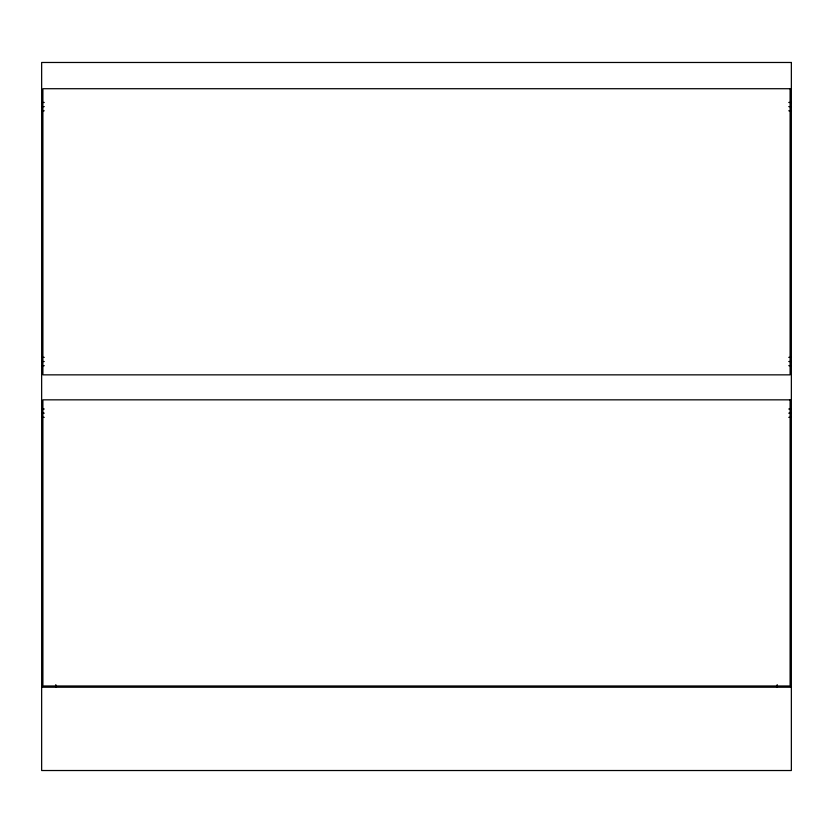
<?xml version="1.0" encoding="UTF-8"?>
<svg xmlns="http://www.w3.org/2000/svg" width="833" height="833" viewBox="0 0 833 833"><rect width="100%" height="100%" fill="white"/><g stroke="black" fill="none" stroke-linecap="round" stroke-linejoin="round"><path stroke-width="1.25" d="M41.65 102.459L44.253 102.459M788.747 102.459L791.35 102.459M41.65 106.624L44.253 106.624M788.747 106.624L791.35 106.624M41.65 110.789L44.253 110.789M788.747 110.789L791.35 110.789M41.65 357.357L44.253 357.357M788.747 357.357L791.35 357.357M41.65 361.522L44.253 361.522M788.747 361.522L791.35 361.522M41.65 365.687L44.253 365.687M788.747 365.687L791.35 365.687M41.65 409.003L44.253 409.003M788.747 409.003L791.35 409.003M41.65 413.168L44.253 413.168M788.747 413.168L791.35 413.168M41.65 417.333L44.253 417.333M788.747 417.333L791.35 417.333M41.65 687.225L791.35 687.225M777.189 684.632L777.189 687.225M55.811 684.632L55.811 687.225M791.35 62.475L41.65 62.475L41.65 770.525L791.35 770.525L791.35 62.475M790.101 88.715L42.9 88.715L42.9 374.85L790.101 374.85L790.101 88.715M790.101 399.84L42.9 399.84L42.9 685.976L790.101 685.976L790.101 399.84"/></g></svg>
